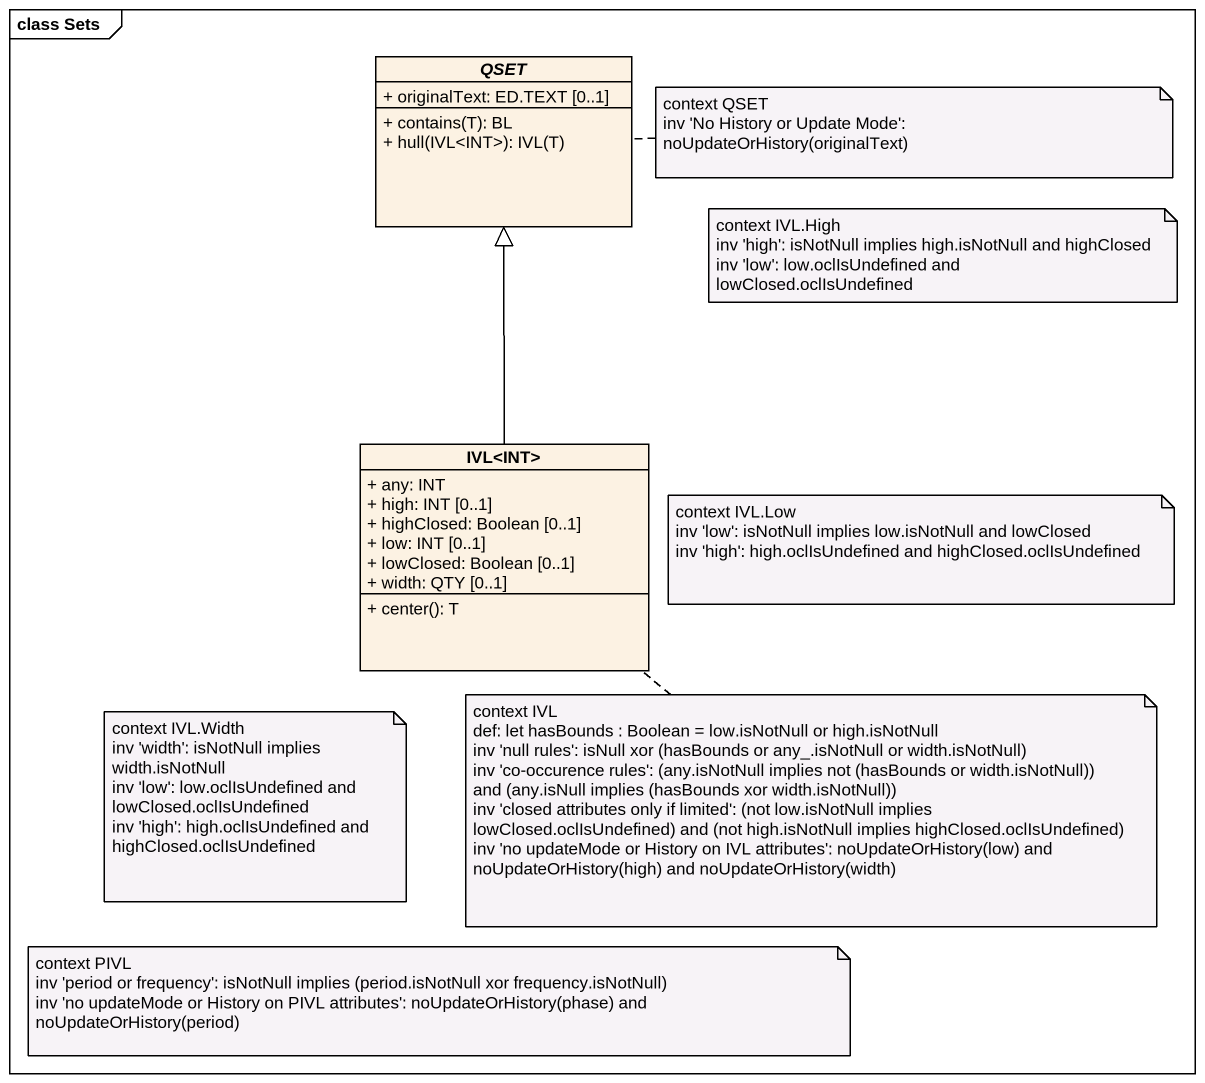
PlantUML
@startuml
mainframe class Sets
hide circle
hide empty members
skinparam classAttributeIconSize 0
abstract class QSET {
  + originalText: ED.TEXT [0..1]
  + contains(T): BL
  + hull(IVL<INT>): IVL(T)
}
class "IVL<INT>" as IVL_INT {
  + any: INT
  + high: INT [0..1]
  + highClosed: Boolean [0..1]
  + low: INT [0..1]
  + lowClosed: Boolean [0..1]
  + width: QTY [0..1]
  + center(): T
}
IVL_INT -up-|> QSET
note right of QSET
  context QSET
  inv 'No History or Update Mode': noUpdateOrHistory(originalText)
end note
note as N2
  context IVL.High
  inv 'high': isNotNull implies high.isNotNull and highClosed
  inv 'low': low.oclIsUndefined and lowClosed.oclIsUndefined
end note
note as N3
  context IVL.Low
  inv 'low': isNotNull implies low.isNotNull and lowClosed
  inv 'high': high.oclIsUndefined and highClosed.oclIsUndefined
end note
note as N4
  context IVL.Width
  inv 'width': isNotNull implies
  width.isNotNull
  inv 'low': low.oclIsUndefined and
  lowClosed.oclIsUndefined
  inv 'high': high.oclIsUndefined and
  highClosed.oclIsUndefined
end note
note bottom of IVL_INT
  context IVL
  def: let hasBounds : Boolean = low.isNotNull or high.isNotNull
  inv 'null rules': isNull xor (hasBounds or any_.isNotNull or width.isNotNull)
  inv 'co-occurence rules': (any.isNotNull implies not (hasBounds or width.isNotNull))
  and (any.isNull implies (hasBounds xor width.isNotNull))
  inv 'closed attributes only if limited': (not low.isNotNull implies lowClosed.oclIsUndefined) and (not high.isNotNull implies highClosed.oclIsUndefined)
  inv 'no updateMode or History on IVL attributes': noUpdateOrHistory(low) and
  noUpdateOrHistory(high) and noUpdateOrHistory(width)
end note
note as N6
  context PIVL
  inv 'period or frequency': isNotNull implies (period.isNotNull xor frequency.isNotNull)
  inv 'no updateMode or History on PIVL attributes': noUpdateOrHistory(phase) and noUpdateOrHistory(period)
end note
@enduml
